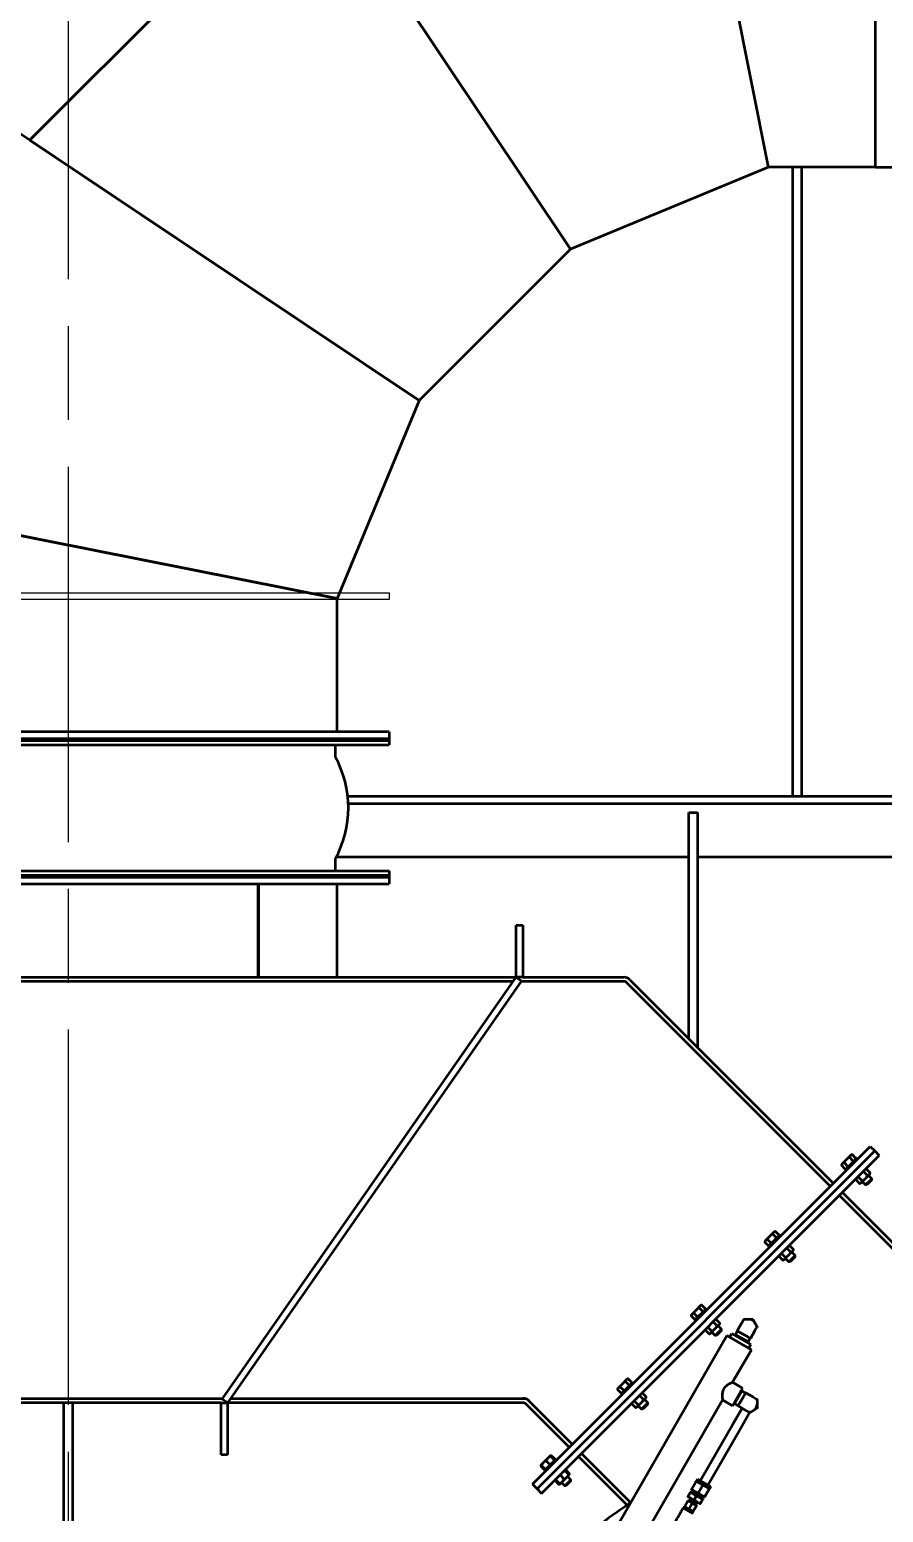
# Model space of a CAD drawing. Header units: inches. Extents: x 11 to 1621, y 11 to 1332.
# Drawn here: x 1245 to 1294.2, y 415.6 to 500.9 of the extents above; entities that cross this region are included whole.
import ezdxf

# ---------------------------------------------------------------- set-up
doc = ezdxf.new("R2010")
doc.units = ezdxf.units.IN
doc.header["$LTSCALE"] = 48
doc.header["$MEASUREMENT"] = 0
doc.linetypes.add('CHAIN', pattern=[0.7087, 0.4724, -0.0591, 0.1181, -0.0591])
for name, color, linetype, lineweight in [('Centerline (ANSI)', 7, 'Continuous', 25), ('Sketch Geometry (ANSI)', 7, 'Continuous', 25), ('Visible (ANSI)', 7, 'Continuous', 50)]:
    doc.layers.add(name, color=color, linetype=linetype, lineweight=lineweight)

msp = doc.modelspace()

# ---------------------------------------------------------------- linework, layer by layer
at = {"layer": 'Centerline (ANSI)', "linetype": 'CHAIN', "ltscale": 0.952448}
msp.add_line((1247.196963, 896.951101), (1247.196963, 271.446921), dxfattribs=at)
at = {"layer": 'Sketch Geometry (ANSI)'}
for p, q in [((1228.696979, 468.49673), (1265.696979, 468.49673)), ((1265.696979, 468.12173), (1228.696979, 468.12173)), ((1265.696979, 468.49673), (1265.696979, 468.12173)), ((1228.696979, 460.49673), (1265.696979, 460.49673)), ((1265.696979, 460.12173), (1228.696979, 460.12173)), ((1265.696979, 460.49673), (1265.696979, 460.12173))]:
    msp.add_line(p, q, dxfattribs=at)
at = {"layer": 'Visible (ANSI)'}
for p, q in [((1287.530696, 493.00523), (1281.364413, 524.00523)), ((1287.530696, 493.00523), (1281.364413, 524.00523)), ((1293.696979, 493.00523), (1293.696979, 524.00523)), ((1293.696979, 493.00523), (1293.696979, 519.455816)), ((1276.13689, 488.285761), (1258.576801, 514.566292)), ((1244.976507, 494.559209), (1261.143001, 510.725702)), ((1261.153836, 510.709486), (1244.992724, 494.548373)), ((1261.153836, 510.709486), (1276.13689, 488.285761)), ((1267.416448, 479.56532), (1241.135917, 497.125409)), ((1244.992724, 494.548373), (1267.416448, 479.56532)), ((1287.530696, 493.00523), (1276.13689, 488.285761)), ((1293.696979, 493.00523), (1287.530696, 493.00523)), ((1288.946979, 456.786935), (1288.946979, 493.00523)), ((1289.446979, 493.00523), (1289.446979, 456.786935)), ((1293.696979, 493.00523), (1347.196979, 493.00523)), ((1267.416448, 479.56532), (1276.13689, 488.285761)), ((1267.416448, 479.56532), (1262.696979, 468.171513)), ((1231.696979, 474.337797), (1262.696979, 468.171513)), ((1262.696979, 468.171513), (1231.696979, 474.337797)), ((1262.696979, 460.49673), (1262.696979, 468.171513)), ((1265.696979, 460.49673), (1228.696979, 460.49673)), ((1228.696979, 460.12173), (1265.696979, 460.12173)), ((1228.696979, 460.12173), (1265.696979, 460.12173)), ((1265.696979, 460.49673), (1265.696979, 460.12173)), ((1265.696979, 460.12173), (1265.696979, 459.99673)), ((1228.696979, 459.99673), (1265.696979, 459.99673)), ((1228.696979, 459.99673), (1265.696979, 459.99673)), ((1228.696979, 459.74673), (1265.696979, 459.74673)), ((1262.571979, 459.74673), (1262.571979, 459.12173)), ((1265.696979, 459.99673), (1265.696979, 459.74673)), ((1263.302822, 456.786935), (1311.571979, 456.786935)), ((1311.571979, 456.358132), (1263.334488, 456.358132)), ((1282.946979, 455.843826), (1283.446979, 455.843826)), ((1282.946979, 442.829888), (1282.946979, 455.843826)), ((1283.446979, 455.843826), (1283.446979, 442.329888)), ((1282.946979, 453.272298), (1262.635892, 453.272298)), ((1311.571979, 453.272298), (1283.446979, 453.272298)), ((1228.696979, 452.49673), (1265.696979, 452.49673)), ((1262.571979, 453.12173), (1262.571979, 452.49673)), ((1265.696979, 452.49673), (1265.696979, 452.24673)), ((1228.696979, 452.24673), (1265.696979, 452.24673)), ((1228.696979, 452.24673), (1265.696979, 452.24673)), ((1228.696979, 452.121735), (1265.696979, 452.121735)), ((1228.696979, 452.12173), (1265.696979, 452.12173)), ((1228.696979, 451.746735), (1265.696979, 451.746735)), ((1258.147566, 446.371735), (1258.147566, 451.746735)), ((1258.166695, 451.746735), (1258.166695, 446.371735)), ((1262.696979, 446.371735), (1262.696979, 451.746735)), ((1265.696979, 452.24673), (1265.696979, 452.12173)), ((1265.696979, 452.121735), (1265.696979, 451.746735)), ((1273.009479, 446.371735), (1273.009479, 449.371735)), ((1273.009479, 449.371735), (1273.384479, 449.371735)), ((1273.384479, 449.371735), (1273.384479, 446.371735)), ((1221.384479, 446.371735), (1273.009479, 446.371735)), ((1272.835172, 446.121735), (1221.558787, 446.121735)), ((1256.076868, 422.086211), (1273.009479, 446.371735)), ((1273.317091, 446.157259), (1256.384479, 421.871735)), ((1273.384479, 446.371735), (1273.009479, 446.371735)), ((1273.009479, 446.371735), (1273.317091, 446.157259)), ((1279.301579, 446.121735), (1273.292323, 446.121735)), ((1273.384479, 446.371735), (1279.198026, 446.371735)), ((1291.088822, 434.334492), (1279.301579, 446.121735)), ((1279.551579, 446.225288), (1291.265599, 434.511269)), ((1273.941482, 417.187152), (1293.386919, 436.632589)), ((1274.206647, 416.921987), (1293.652084, 436.367424)), ((1274.206647, 416.921987), (1293.652084, 436.367424)), ((1292.289486, 436.139031), (1292.354191, 436.156369)), ((1292.587894, 435.922665), (1292.354191, 436.156369)), ((1293.386919, 436.632589), (1293.652084, 436.367424)), ((1293.652084, 436.367424), (1293.917249, 436.102259)), ((1274.471813, 416.656822), (1293.917249, 436.102259)), ((1291.759156, 435.608701), (1291.741819, 435.543996)), ((1291.975522, 435.310293), (1291.741819, 435.543996)), ((1291.794682, 435.644226), (1291.759156, 435.608701)), ((1292.024321, 435.873866), (1291.794682, 435.644226)), ((1292.128615, 435.463386), (1291.894912, 435.697089)), ((1292.635264, 435.97003), (1291.928158, 435.262923)), ((1292.052069, 435.38684), (1291.975522, 435.310293)), ((1292.016543, 435.351314), (1292.016546, 435.351311)), ((1292.253961, 436.103506), (1292.024321, 435.873866)), ((1292.128615, 435.463386), (1292.052069, 435.38684)), ((1292.281708, 435.616479), (1292.128615, 435.463386)), ((1292.434801, 435.769572), (1292.201098, 436.003276)), ((1292.289486, 436.139031), (1292.253961, 436.103506)), ((1292.434801, 435.769572), (1292.281708, 435.616479)), ((1292.511348, 435.846119), (1292.434801, 435.769572)), ((1292.587894, 435.922665), (1292.511348, 435.846119)), ((1292.546873, 435.881644), (1292.546876, 435.881641)), ((1292.635264, 435.97003), (1292.679812, 435.925482)), ((1293.162775, 435.347785), (1293.397893, 435.112667)), ((1291.928158, 435.262923), (1291.972705, 435.218375)), ((1292.550403, 434.735412), (1292.78552, 434.500295)), ((1292.703496, 434.888506), (1292.938613, 434.653388)), ((1292.850225, 434.517632), (1292.78552, 434.500295)), ((1292.850225, 434.517632), (1292.88575, 434.553158)), ((1292.88575, 434.553158), (1293.11539, 434.782798)), ((1292.938613, 434.606021), (1293.133229, 434.411405)), ((1293.009682, 435.194692), (1293.244799, 434.959574)), ((1293.11539, 434.782798), (1293.34503, 435.012437)), ((1293.133229, 434.411405), (1293.486783, 434.764958)), ((1293.485781, 434.699226), (1293.198962, 434.412407)), ((1293.292167, 434.959574), (1293.486783, 434.764958)), ((1293.34503, 435.012437), (1293.380555, 435.047963)), ((1293.380555, 435.047963), (1293.397893, 435.112667)), ((1293.485781, 434.699226), (1293.486783, 434.764958)), ((1313.972213, 411.451101), (1291.619152, 433.804162)), ((1314.325766, 411.451101), (1291.795929, 433.980938)), ((1293.198962, 434.412407), (1293.133229, 434.411405)), ((1287.339739, 431.189284), (1287.322401, 431.124579)), ((1287.556105, 430.890876), (1287.322401, 431.124579)), ((1287.375264, 431.224809), (1287.339739, 431.189284)), ((1287.604904, 431.454449), (1287.375264, 431.224809)), ((1287.709198, 431.043969), (1287.475494, 431.277672)), ((1288.215847, 431.550612), (1287.50874, 430.843506)), ((1287.834544, 431.684088), (1287.604904, 431.454449)), ((1287.709198, 431.043969), (1287.632651, 430.967422)), ((1287.862291, 431.197062), (1287.709198, 431.043969)), ((1288.015384, 431.350155), (1287.781681, 431.583858)), ((1287.870069, 431.719614), (1287.834544, 431.684088)), ((1288.015384, 431.350155), (1287.862291, 431.197062)), ((1287.870069, 431.719614), (1287.934774, 431.736951)), ((1288.168477, 431.503248), (1287.934774, 431.736951)), ((1288.091931, 431.426701), (1288.015384, 431.350155)), ((1288.168477, 431.503248), (1288.091931, 431.426701)), ((1288.127456, 431.462227), (1288.127459, 431.462224)), ((1288.215847, 431.550612), (1288.260395, 431.506065)), ((1287.50874, 430.843506), (1287.553288, 430.798958)), ((1287.632651, 430.967422), (1287.556105, 430.890876)), ((1287.597126, 430.931897), (1287.597129, 430.931894)), ((1288.130985, 430.315995), (1288.366103, 430.080878)), ((1288.284078, 430.469088), (1288.519196, 430.233971)), ((1288.466333, 430.13374), (1288.695973, 430.36338)), ((1288.519196, 430.186603), (1288.713812, 429.991987)), ((1288.590265, 430.775274), (1288.825382, 430.540157)), ((1288.695973, 430.36338), (1288.925612, 430.59302)), ((1288.713812, 429.991987), (1289.067365, 430.345541)), ((1288.743358, 430.928367), (1288.978475, 430.69325)), ((1289.066363, 430.279808), (1288.779544, 429.992989)), ((1288.872749, 430.540157), (1289.067365, 430.345541)), ((1288.925612, 430.59302), (1288.961138, 430.628545)), ((1288.961138, 430.628545), (1288.978475, 430.69325)), ((1289.066363, 430.279808), (1289.067365, 430.345541)), ((1288.430807, 430.098215), (1288.366103, 430.080878)), ((1288.430807, 430.098215), (1288.466333, 430.13374)), ((1288.779544, 429.992989), (1288.713812, 429.991987)), ((1283.097098, 426.946643), (1283.079761, 426.881938)), ((1283.313464, 426.648235), (1283.079761, 426.881938)), ((1283.132624, 426.982168), (1283.097098, 426.946643)), ((1283.362263, 427.211808), (1283.132624, 426.982168)), ((1283.466557, 426.801328), (1283.232854, 427.035031)), ((1283.973206, 427.307972), (1283.2661, 426.600865)), ((1283.591903, 427.441448), (1283.362263, 427.211808)), ((1283.466557, 426.801328), (1283.390011, 426.724781)), ((1283.61965, 426.954421), (1283.466557, 426.801328)), ((1283.772743, 427.107514), (1283.53904, 427.341218)), ((1283.627428, 427.476973), (1283.591903, 427.441448)), ((1283.772743, 427.107514), (1283.61965, 426.954421)), ((1283.627428, 427.476973), (1283.692133, 427.494311)), ((1283.925836, 427.260607), (1283.692133, 427.494311)), ((1283.84929, 427.184061), (1283.772743, 427.107514)), ((1283.925836, 427.260607), (1283.84929, 427.184061)), ((1283.884815, 427.219586), (1283.884818, 427.219583)), ((1283.973206, 427.307972), (1284.017754, 427.263424)), ((1283.2661, 426.600865), (1283.310647, 426.556317)), ((1283.390011, 426.724781), (1283.313464, 426.648235)), ((1283.354485, 426.689256), (1283.354488, 426.689253)), ((1283.888345, 426.073354), (1284.123462, 425.838237)), ((1284.041438, 426.226447), (1284.276555, 425.99133)), ((1284.223692, 425.8911), (1284.453332, 426.120739)), ((1284.276555, 425.943963), (1284.471171, 425.749347)), ((1284.347624, 426.532634), (1284.582741, 426.297516)), ((1284.453332, 426.120739), (1284.682972, 426.350379)), ((1284.471171, 425.749347), (1284.824725, 426.1029)), ((1284.500717, 426.685727), (1284.735834, 426.450609)), ((1284.823723, 426.037168), (1284.536904, 425.750349)), ((1284.630109, 426.297516), (1284.824725, 426.1029)), ((1284.682972, 426.350379), (1284.718497, 426.385905)), ((1284.718497, 426.385905), (1284.735834, 426.450609)), ((1284.823723, 426.037168), (1284.824725, 426.1029)), ((1285.632885, 425.793176), (1285.756785, 426.007777)), ((1286.000879, 426.465561), (1285.741629, 426.016527)), ((1285.779518, 425.994652), (1285.741629, 426.016527)), ((1285.779518, 425.994652), (1285.931073, 425.907152)), ((1286.000879, 426.465561), (1286.101916, 426.640561)), ((1286.177693, 426.684311), (1286.379766, 426.684311)), ((1286.758652, 426.028061), (1286.499402, 425.579027)), ((1286.758652, 426.465561), (1286.859688, 426.290561)), ((1286.758652, 426.028061), (1286.859688, 426.203061)), ((1276.428474, 410.635668), (1285.147084, 425.736744)), ((1284.188167, 425.855574), (1284.123462, 425.838237)), ((1284.188167, 425.855574), (1284.223692, 425.8911)), ((1284.536904, 425.750349), (1284.471171, 425.749347)), ((1286.554375, 424.924244), (1285.147084, 425.736744)), ((1285.303834, 425.646244), (1285.428834, 425.86275)), ((1286.522625, 425.23125), (1285.428834, 425.86275)), ((1285.613125, 425.75635), (1285.632885, 425.793176)), ((1286.360346, 425.373176), (1285.632885, 425.793176)), ((1286.309959, 425.688402), (1285.931073, 425.907152)), ((1286.309959, 425.688402), (1286.461513, 425.600902)), ((1286.338334, 425.33765), (1286.360346, 425.373176)), ((1286.360346, 425.373176), (1286.484246, 425.587777)), ((1286.397625, 425.014744), (1286.522625, 425.23125)), ((1286.499402, 425.579027), (1286.461513, 425.600902)), ((1285.473625, 423.05233), (1286.554375, 424.924244)), ((1278.854458, 422.704002), (1278.83712, 422.639298)), ((1279.070823, 422.405594), (1278.83712, 422.639298)), ((1278.889983, 422.739528), (1278.854458, 422.704002)), ((1279.119623, 422.969167), (1278.889983, 422.739528)), ((1279.223916, 422.558687), (1278.990213, 422.792391)), ((1279.730566, 423.065331), (1279.023459, 422.358224)), ((1279.349262, 423.198807), (1279.119623, 422.969167)), ((1279.223916, 422.558687), (1279.14737, 422.482141)), ((1279.377009, 422.71178), (1279.223916, 422.558687)), ((1279.530103, 422.864874), (1279.296399, 423.098577)), ((1279.384788, 423.234332), (1279.349262, 423.198807)), ((1279.530103, 422.864874), (1279.377009, 422.71178)), ((1279.384788, 423.234332), (1279.449492, 423.25167)), ((1279.683196, 423.017967), (1279.449492, 423.25167)), ((1279.606649, 422.94142), (1279.530103, 422.864874)), ((1279.683196, 423.017967), (1279.606649, 422.94142)), ((1279.642175, 422.976946), (1279.642177, 422.976943)), ((1279.730566, 423.065331), (1279.775113, 423.020783)), ((1285.456351, 421.70322), (1286.044851, 422.722532)), ((1285.473625, 423.05233), (1286.044851, 422.722532)), ((1285.576777, 421.82826), (1285.996777, 422.555721)), ((1285.959951, 422.575481), (1285.996777, 422.555721)), ((1285.996777, 422.555721), (1286.211378, 422.431821)), ((1238.292323, 422.121735), (1256.101636, 422.121735)), ((1256.009479, 421.871735), (1238.384479, 421.871735)), ((1246.946979, 415.045288), (1246.946979, 421.871735)), ((1247.446979, 421.871735), (1247.446979, 415.045288)), ((1256.009479, 421.871735), (1256.384479, 421.871735)), ((1256.009479, 418.871735), (1256.009479, 421.871735)), ((1256.384479, 421.871735), (1256.076868, 422.086211)), ((1273.395987, 421.871735), (1256.384479, 421.871735)), ((1256.384479, 421.871735), (1256.384479, 418.871735)), ((1256.558787, 422.121735), (1273.603094, 422.121735)), ((1276.062803, 419.308473), (1273.572764, 421.798512)), ((1273.603094, 422.121735), (1276.239579, 419.485249)), ((1277.835765, 409.823168), (1284.885125, 422.033018)), ((1279.023459, 422.358224), (1279.068007, 422.313677)), ((1279.14737, 422.482141), (1279.070823, 422.405594)), ((1279.111844, 422.446615), (1279.111847, 422.446613)), ((1279.645704, 421.830714), (1279.880821, 421.595596)), ((1279.798797, 421.983807), (1280.033914, 421.748689)), ((1279.945526, 421.612934), (1279.981052, 421.648459)), ((1279.981052, 421.648459), (1280.210691, 421.878099)), ((1280.033914, 421.701322), (1280.228531, 421.506706)), ((1280.104983, 422.289993), (1280.340101, 422.054875)), ((1280.210691, 421.878099), (1280.440331, 422.107738)), ((1280.228531, 421.506706), (1280.582084, 421.860259)), ((1280.258076, 422.443086), (1280.493194, 422.207969)), ((1280.581082, 421.794527), (1280.294263, 421.507708)), ((1280.387468, 422.054875), (1280.582084, 421.860259)), ((1280.440331, 422.107738), (1280.475856, 422.143264)), ((1280.475856, 422.143264), (1280.493194, 422.207969)), ((1280.581082, 421.794527), (1280.582084, 421.860259)), ((1284.885125, 422.033018), (1285.456351, 421.70322)), ((1285.541251, 421.850272), (1285.576777, 421.82826)), ((1285.576777, 421.82826), (1285.791378, 421.70436)), ((1285.782628, 421.689204), (1285.804503, 421.727093)), ((1286.231662, 421.429954), (1285.782628, 421.689204)), ((1285.892003, 421.878647), (1285.804503, 421.727093)), ((1285.892003, 421.878647), (1286.110753, 422.257533)), ((1286.198253, 422.409088), (1286.110753, 422.257533)), ((1286.198253, 422.409088), (1286.220128, 422.446976)), ((1286.669162, 422.187726), (1286.220128, 422.446976)), ((1286.669162, 422.187726), (1286.844162, 422.08669)), ((1286.887912, 422.010913), (1286.887912, 421.80884)), ((1279.945526, 421.612934), (1279.880821, 421.595596)), ((1280.294263, 421.507708), (1280.228531, 421.506706)), ((1286.015156, 421.554954), (1285.483906, 420.634802)), ((1285.916919, 420.384802), (1286.448169, 421.304954)), ((1286.231662, 421.429954), (1286.406662, 421.328918)), ((1286.669162, 421.429954), (1286.494162, 421.328918)), ((1283.608906, 417.387207), (1285.483906, 420.634802)), ((1284.041919, 417.137207), (1285.916919, 420.384802)), ((1256.384479, 418.871735), (1256.009479, 418.871735)), ((1274.43504, 418.284585), (1274.417703, 418.21988)), ((1274.567623, 418.417167), (1274.43504, 418.284585)), ((1274.692427, 418.027198), (1274.458724, 418.260901)), ((1274.832788, 418.682332), (1274.567623, 418.417167)), ((1275.311148, 418.645914), (1274.604042, 417.938807)), ((1274.957592, 418.292363), (1274.723889, 418.526066)), ((1274.957592, 418.292363), (1274.82501, 418.159781)), ((1274.96537, 418.814915), (1274.832788, 418.682332)), ((1275.090175, 418.424946), (1274.957592, 418.292363)), ((1274.96537, 418.814915), (1275.030075, 418.832253)), ((1275.222757, 418.557528), (1274.989054, 418.791231)), ((1275.263778, 418.598549), (1275.030075, 418.832253)), ((1275.222757, 418.557528), (1275.090175, 418.424946)), ((1275.263778, 418.598549), (1275.222757, 418.557528)), ((1275.222757, 418.557528), (1275.22276, 418.557525)), ((1275.311148, 418.645914), (1275.355696, 418.601366)), ((1276.593133, 418.778143), (1279.391748, 415.979528)), ((1276.76991, 418.954919), (1279.598505, 416.126324)), ((1274.651406, 417.986177), (1274.417703, 418.21988)), ((1274.604042, 417.938807), (1274.648589, 417.894259)), ((1274.692427, 418.027198), (1274.651406, 417.986177)), ((1274.82501, 418.159781), (1274.692427, 418.027198)), ((1274.692427, 418.027198), (1274.69243, 418.027195)), ((1275.226286, 417.411296), (1275.461404, 417.176179)), ((1275.267308, 417.452317), (1275.502425, 417.2172)), ((1275.532473, 417.717482), (1275.76759, 417.482365)), ((1275.658691, 417.326099), (1275.923856, 417.591264)), ((1275.797638, 417.982648), (1276.032755, 417.74753)), ((1275.809113, 417.087289), (1276.162667, 417.440842)), ((1275.838659, 418.023669), (1276.073776, 417.788551)), ((1275.923856, 417.591264), (1276.056439, 417.723846)), ((1275.96805, 417.635458), (1276.162667, 417.440842)), ((1276.056439, 417.723846), (1276.073776, 417.788551)), ((1276.161664, 417.37511), (1276.162667, 417.440842)), ((1283.446526, 417.480957), (1283.377526, 417.361445)), ((1283.446526, 417.480957), (1284.204298, 417.043457)), ((1273.941482, 417.187152), (1274.206647, 416.921987)), ((1274.206647, 416.921987), (1274.471813, 416.656822)), ((1275.526109, 417.193516), (1275.461404, 417.176179)), ((1275.526109, 417.193516), (1275.658691, 417.326099)), ((1275.614497, 417.281905), (1275.809113, 417.087289)), ((1275.874846, 417.088291), (1275.809113, 417.087289)), ((1276.161664, 417.37511), (1275.874846, 417.088291)), ((1283.028936, 416.69517), (1282.913242, 416.494782)), ((1283.219501, 416.618988), (1283.043589, 416.72055)), ((1283.101526, 416.883399), (1283.290969, 416.774024)), ((1283.155653, 416.852149), (1283.117428, 416.785942)), ((1283.117428, 416.785942), (1283.766947, 416.410942)), ((1283.139224, 416.704595), (1283.117428, 416.785942)), ((1283.121064, 416.91724), (1283.357988, 417.327605)), ((1283.139224, 416.704595), (1283.122224, 416.67515)), ((1283.139224, 416.704595), (1283.6856, 416.389145)), ((1283.571324, 416.415863), (1283.219501, 416.618988)), ((1283.290969, 416.774024), (1283.669855, 416.555274)), ((1283.566969, 417.25207), (1283.377526, 417.361445)), ((1283.49995, 416.69849), (1283.736874, 417.108855)), ((1283.945855, 417.03332), (1283.566969, 417.25207)), ((1283.669855, 416.555274), (1283.859298, 416.445899)), ((1283.878836, 416.47974), (1284.11576, 416.890105)), ((1284.135298, 416.923945), (1283.945855, 417.03332)), ((1284.204298, 417.043457), (1284.135298, 416.923945)), ((1282.625646, 415.81415), (1282.627614, 415.81756)), ((1283.17321, 415.50256), (1282.627614, 415.81756)), ((1282.656626, 415.80081), (1282.706626, 415.887412)), ((1283.194198, 415.605912), (1282.706626, 415.887412)), ((1282.894282, 416.211943), (1282.719403, 415.909042)), ((1282.898589, 416.469403), (1283.074501, 416.36784)), ((1283.028627, 416.163385), (1282.906843, 416.233698)), ((1282.960969, 416.202448), (1283.019719, 416.304206)), ((1283.137852, 416.071318), (1282.962972, 415.768417)), ((1283.077775, 416.319762), (1283.019719, 416.304206)), ((1283.398605, 416.085456), (1283.019719, 416.304206)), ((1283.272197, 416.02276), (1283.028627, 416.163385)), ((1283.074501, 416.36784), (1283.426324, 416.164715)), ((1283.077775, 416.319762), (1283.097775, 416.354403)), ((1283.383049, 416.143512), (1283.077775, 416.319762)), ((1283.381422, 415.930693), (1283.206542, 415.627792)), ((1283.380759, 416.492045), (1283.265065, 416.291657)), ((1283.393982, 415.952448), (1283.272197, 416.02276)), ((1283.339855, 415.983698), (1283.398605, 416.085456)), ((1283.383049, 416.143512), (1283.403049, 416.178153)), ((1283.383049, 416.143512), (1283.398605, 416.085456)), ((1283.426324, 416.164715), (1283.602235, 416.063153)), ((1283.747235, 416.3143), (1283.571324, 416.415863)), ((1283.732582, 416.28892), (1283.616888, 416.088532)), ((1283.6856, 416.389145), (1283.6686, 416.3597)), ((1283.6856, 416.389145), (1283.766947, 416.410942)), ((1283.805172, 416.477149), (1283.766947, 416.410942)), ((1283.144198, 415.51931), (1283.194198, 415.605912))]:
    msp.add_line(p, q, dxfattribs=at)
for centre, radius, start, end in [((1262.696979, 459.12173), 0.125, 180, 208.68540201), ((1257.214051, 456.12173), 6.125, 331.31459799, 28.68540201), ((1262.696979, 453.12173), 0.125, 151.31459799, 180), ((1279.198026, 445.871735), 0.5, 45, 90), ((1286.177693, 426.596811), 0.0875, 90, 150), ((1286.379766, 426.246811), 0.4375, 30, 90), ((1286.783911, 426.246811), 0.0875, 330, 30), ((1273.395987, 421.621735), 0.5, 45, 90), ((1273.395987, 421.621735), 0.25, 45, 90), ((1286.450412, 421.80884), 0.4375, 300, 0), ((1286.800412, 422.010913), 0.0875, 0, 60), ((1286.450412, 421.404695), 0.0875, 240, 300)]:
    msp.add_arc(centre, radius, start, end, dxfattribs=at)
for points, weights in [([(1292.354191, 436.156369), (1292.289486, 436.139031), (1292.253961, 436.103506)], [1, 1.0379548493, 1]), ([(1291.794682, 435.644226), (1291.759156, 435.608701), (1291.741819, 435.543996)], [1, 1.0379548493, 1]), ([(1291.894912, 435.697089), (1291.830207, 435.679752), (1291.794682, 435.644226)], [1, 1.0379548493, 1]), ([(1292.024321, 435.873866), (1291.953271, 435.802815), (1291.894912, 435.697089)], [1, 1.0379548493, 1]), ([(1292.201098, 436.003276), (1292.095372, 435.944917), (1292.024321, 435.873866)], [1, 1.0379548493, 1]), ([(1292.253961, 436.103506), (1292.218436, 436.06798), (1292.201098, 436.003276)], [1, 1.0379548493, 1]), ([(1292.78552, 434.500295), (1292.850225, 434.517632), (1292.88575, 434.553158)], [1, 1.0379548493, 1]), ([(1292.88575, 434.553158), (1292.921276, 434.588683), (1292.938613, 434.653388)], [1, 1.0379548493, 1]), ([(1292.938613, 434.653388), (1293.044339, 434.711747), (1293.11539, 434.782798)], [1, 1.0379548493, 1]), ([(1293.11539, 434.782798), (1293.186441, 434.853848), (1293.244799, 434.959574)], [1, 1.0379548493, 1]), ([(1293.244799, 434.959574), (1293.309504, 434.976912), (1293.34503, 435.012437)], [1, 1.0379548493, 1]), ([(1293.34503, 435.012437), (1293.380555, 435.047963), (1293.397893, 435.112667)], [1, 1.0379548493, 1]), ([(1287.375264, 431.224809), (1287.339739, 431.189284), (1287.322401, 431.124579)], [1, 1.0379548493, 1]), ([(1287.475494, 431.277672), (1287.41079, 431.260334), (1287.375264, 431.224809)], [1, 1.0379548493, 1]), ([(1287.604904, 431.454449), (1287.533853, 431.383398), (1287.475494, 431.277672)], [1, 1.0379548493, 1]), ([(1287.781681, 431.583858), (1287.675955, 431.525499), (1287.604904, 431.454449)], [1, 1.0379548493, 1]), ([(1287.834544, 431.684088), (1287.799018, 431.648563), (1287.781681, 431.583858)], [1, 1.0379548493, 1]), ([(1287.934774, 431.736951), (1287.870069, 431.719614), (1287.834544, 431.684088)], [1, 1.0379548493, 1]), ([(1288.466333, 430.13374), (1288.501858, 430.169266), (1288.519196, 430.233971)], [1, 1.0379548493, 1]), ([(1288.519196, 430.233971), (1288.624922, 430.292329), (1288.695973, 430.36338)], [1, 1.0379548493, 1]), ([(1288.695973, 430.36338), (1288.767023, 430.434431), (1288.825382, 430.540157)], [1, 1.0379548493, 1]), ([(1288.825382, 430.540157), (1288.890087, 430.557494), (1288.925612, 430.59302)], [1, 1.0379548493, 1]), ([(1288.925612, 430.59302), (1288.961138, 430.628545), (1288.978475, 430.69325)], [1, 1.0379548493, 1]), ([(1288.366103, 430.080878), (1288.430807, 430.098215), (1288.466333, 430.13374)], [1, 1.0379548493, 1]), ([(1283.132624, 426.982168), (1283.097098, 426.946643), (1283.079761, 426.881938)], [1, 1.0379548493, 1]), ([(1283.232854, 427.035031), (1283.168149, 427.017694), (1283.132624, 426.982168)], [1, 1.0379548493, 1]), ([(1283.362263, 427.211808), (1283.291213, 427.140757), (1283.232854, 427.035031)], [1, 1.0379548493, 1]), ([(1283.53904, 427.341218), (1283.433314, 427.282859), (1283.362263, 427.211808)], [1, 1.0379548493, 1]), ([(1283.591903, 427.441448), (1283.556378, 427.405922), (1283.53904, 427.341218)], [1, 1.0379548493, 1]), ([(1283.692133, 427.494311), (1283.627428, 427.476973), (1283.591903, 427.441448)], [1, 1.0379548493, 1]), ([(1284.223692, 425.8911), (1284.259218, 425.926625), (1284.276555, 425.99133)], [1, 1.0379548493, 1]), ([(1284.276555, 425.99133), (1284.382281, 426.049689), (1284.453332, 426.120739)], [1, 1.0379548493, 1]), ([(1284.453332, 426.120739), (1284.524383, 426.19179), (1284.582741, 426.297516)], [1, 1.0379548493, 1]), ([(1284.582741, 426.297516), (1284.647446, 426.314854), (1284.682972, 426.350379)], [1, 1.0379548493, 1]), ([(1284.682972, 426.350379), (1284.718497, 426.385905), (1284.735834, 426.450609)], [1, 1.0379548493, 1]), ([(1286.101916, 426.640561), (1286.114248, 426.66192), (1286.127175, 426.684311)], [1.01146016557, 1.00703346309, 1]), ([(1286.127175, 426.684311), (1286.153029, 426.684311), (1286.177693, 426.684311)], [1, 1.00703346309, 1.01146016557]), ([(1286.379766, 426.684311), (1286.496993, 426.684311), (1286.632356, 426.684311)], [1, 1.0379548493, 1]), ([(1286.632356, 426.684311), (1286.700038, 426.567083), (1286.758652, 426.465561)], [1, 1.0379548493, 1]), ([(1286.859688, 426.290561), (1286.87202, 426.269202), (1286.884947, 426.246811)], [1.01146016557, 1.00703346309, 1]), ([(1286.884947, 426.246811), (1286.87202, 426.22442), (1286.859688, 426.203061)], [1, 1.00703346309, 1.01146016557]), ([(1284.123462, 425.838237), (1284.188167, 425.855574), (1284.223692, 425.8911)], [1, 1.0379548493, 1]), ([(1278.889983, 422.739528), (1278.854458, 422.704002), (1278.83712, 422.639298)], [1, 1.0379548493, 1]), ([(1278.990213, 422.792391), (1278.925508, 422.775053), (1278.889983, 422.739528)], [1, 1.0379548493, 1]), ([(1279.119623, 422.969167), (1279.048572, 422.898117), (1278.990213, 422.792391)], [1, 1.0379548493, 1]), ([(1279.296399, 423.098577), (1279.190673, 423.040218), (1279.119623, 422.969167)], [1, 1.0379548493, 1]), ([(1279.349262, 423.198807), (1279.313737, 423.163282), (1279.296399, 423.098577)], [1, 1.0379548493, 1]), ([(1279.449492, 423.25167), (1279.384788, 423.234332), (1279.349262, 423.198807)], [1, 1.0379548493, 1]), ([(1279.880821, 421.595596), (1279.945526, 421.612934), (1279.981052, 421.648459)], [1, 1.0379548493, 1]), ([(1279.981052, 421.648459), (1280.016577, 421.683984), (1280.033914, 421.748689)], [1, 1.0379548493, 1]), ([(1280.033914, 421.748689), (1280.13964, 421.807048), (1280.210691, 421.878099)], [1, 1.0379548493, 1]), ([(1280.210691, 421.878099), (1280.281742, 421.94915), (1280.340101, 422.054875)], [1, 1.0379548493, 1]), ([(1280.340101, 422.054875), (1280.404805, 422.072213), (1280.440331, 422.107738)], [1, 1.0379548493, 1]), ([(1280.440331, 422.107738), (1280.475856, 422.143264), (1280.493194, 422.207969)], [1, 1.0379548493, 1]), ([(1286.844162, 422.08669), (1286.865522, 422.074358), (1286.887912, 422.061431)], [1.01146016557, 1.00703346309, 1]), ([(1286.887912, 422.061431), (1286.887912, 422.035577), (1286.887912, 422.010913)], [1, 1.00703346309, 1.01146016557]), ([(1286.887912, 421.80884), (1286.887912, 421.691613), (1286.887912, 421.55625)], [1, 1.0379548493, 1]), ([(1286.450412, 421.303659), (1286.428022, 421.316586), (1286.406662, 421.328918)], [1, 1.00703346309, 1.01146016557]), ([(1286.494162, 421.328918), (1286.472803, 421.316586), (1286.450412, 421.303659)], [1.01146016557, 1.00703346309, 1]), ([(1286.887912, 421.55625), (1286.770684, 421.488568), (1286.669162, 421.429954)], [1, 1.0379548493, 1]), ([(1274.440441, 418.279184), (1274.426844, 418.253997), (1274.417703, 418.21988)], [1.01895290532, 1.01965956375, 1]), ([(1274.458724, 418.260901), (1274.43504, 418.284585), (1274.43504, 418.284585)], [1, 1.0379548493, 1]), ([(1274.567623, 418.417167), (1274.506091, 418.355636), (1274.458724, 418.260901)], [1, 1.0379548493, 1]), ([(1274.723889, 418.526066), (1274.629154, 418.478699), (1274.567623, 418.417167)], [1, 1.0379548493, 1]), ([(1274.832788, 418.682332), (1274.771256, 418.620801), (1274.723889, 418.526066)], [1, 1.0379548493, 1]), ([(1274.989054, 418.791231), (1274.89432, 418.743864), (1274.832788, 418.682332)], [1, 1.0379548493, 1]), ([(1274.96537, 418.814915), (1274.96537, 418.814915), (1274.989054, 418.791231)], [1, 1.0379548493, 1]), ([(1275.030075, 418.832253), (1274.995958, 418.823111), (1274.970771, 418.809514)], [1, 1.01965956375, 1.01895290532]), ([(1275.658691, 417.326099), (1275.720223, 417.387631), (1275.76759, 417.482365)], [1, 1.0379548493, 1]), ([(1275.76759, 417.482365), (1275.862325, 417.529732), (1275.923856, 417.591264)], [1, 1.0379548493, 1]), ([(1275.923856, 417.591264), (1275.985388, 417.652796), (1276.032755, 417.74753)], [1, 1.0379548493, 1]), ([(1276.032755, 417.74753), (1276.056439, 417.723846), (1276.056439, 417.723846)], [1, 1.0379548493, 1]), ([(1276.051038, 417.729247), (1276.064635, 417.754435), (1276.073776, 417.788551)], [1.01895290532, 1.01965956375, 1]), ([(1275.461404, 417.176179), (1275.495521, 417.18532), (1275.520708, 417.198917)], [1, 1.01965956375, 1.01895290532]), ([(1275.502425, 417.2172), (1275.59716, 417.264567), (1275.658691, 417.326099)], [1, 1.0379548493, 1]), ([(1275.526109, 417.193516), (1275.526109, 417.193516), (1275.502425, 417.2172)], [1, 1.0379548493, 1]), ([(1283.028936, 416.69517), (1283.043589, 416.72055), (1283.043589, 416.72055)], [1, 1.0379548493, 1]), ([(1283.219501, 416.618988), (1283.13786, 416.666123), (1283.028936, 416.69517)], [1, 1.0379548493, 1]), ([(1283.101526, 416.883399), (1283.101526, 416.883399), (1283.121064, 416.91724)], [1, 1.0379548493, 1]), ([(1283.121064, 416.91724), (1283.203048, 416.824785), (1283.290969, 416.774024)], [1, 1.0379548493, 1]), ([(1283.380759, 416.492045), (1283.301142, 416.571852), (1283.219501, 416.618988)], [1, 1.0379548493, 1]), ([(1283.290969, 416.774024), (1283.37889, 416.723263), (1283.49995, 416.69849)], [1, 1.0379548493, 1]), ([(1283.357988, 417.327605), (1283.377526, 417.361445), (1283.377526, 417.361445)], [1, 1.0379548493, 1]), ([(1283.566969, 417.25207), (1283.479048, 417.302832), (1283.357988, 417.327605)], [1, 1.0379548493, 1]), ([(1283.49995, 416.69849), (1283.581934, 416.606035), (1283.669855, 416.555274)], [1, 1.0379548493, 1]), ([(1283.736874, 417.108855), (1283.65489, 417.201309), (1283.566969, 417.25207)], [1, 1.0379548493, 1]), ([(1283.669855, 416.555274), (1283.757776, 416.504513), (1283.878836, 416.47974)], [1, 1.0379548493, 1]), ([(1283.945855, 417.03332), (1283.857934, 417.084082), (1283.736874, 417.108855)], [1, 1.0379548493, 1]), ([(1284.11576, 416.890105), (1284.033776, 416.982559), (1283.945855, 417.03332)], [1, 1.0379548493, 1]), ([(1284.135298, 416.923945), (1284.135298, 416.923945), (1284.11576, 416.890105)], [1, 1.0379548493, 1]), ([(1282.706843, 415.887287), (1282.706843, 415.887287), (1282.719403, 415.909042)], [1, 1.0379548493, 1]), ([(1282.719403, 415.909042), (1282.772107, 415.849607), (1282.828627, 415.816975)], [1, 1.0379548493, 1]), ([(1282.828627, 415.816975), (1282.885148, 415.784343), (1282.962972, 415.768417)], [1, 1.0379548493, 1]), ([(1282.894282, 416.211943), (1282.906843, 416.233698), (1282.906843, 416.233698)], [1, 1.0379548493, 1]), ([(1283.028627, 416.163385), (1282.972107, 416.196017), (1282.894282, 416.211943)], [1, 1.0379548493, 1]), ([(1282.898589, 416.469403), (1282.898589, 416.469403), (1282.913242, 416.494782)], [1, 1.0379548493, 1]), ([(1282.913242, 416.494782), (1282.99286, 416.414976), (1283.074501, 416.36784)], [1, 1.0379548493, 1]), ([(1282.962972, 415.768417), (1283.015676, 415.708982), (1283.072197, 415.67635)], [1, 1.0379548493, 1]), ([(1283.137852, 416.071318), (1283.085148, 416.130753), (1283.028627, 416.163385)], [1, 1.0379548493, 1]), ([(1283.072197, 415.67635), (1283.128718, 415.643718), (1283.206542, 415.627792)], [1, 1.0379548493, 1]), ([(1283.074501, 416.36784), (1283.156142, 416.320705), (1283.265065, 416.291657)], [1, 1.0379548493, 1]), ([(1283.272197, 416.02276), (1283.215676, 416.055392), (1283.137852, 416.071318)], [1, 1.0379548493, 1]), ([(1283.265065, 416.291657), (1283.344683, 416.211851), (1283.426324, 416.164715)], [1, 1.0379548493, 1]), ([(1283.381422, 415.930693), (1283.328718, 415.990128), (1283.272197, 416.02276)], [1, 1.0379548493, 1]), ([(1283.571324, 416.415863), (1283.489683, 416.462998), (1283.380759, 416.492045)], [1, 1.0379548493, 1]), ([(1283.393982, 415.952448), (1283.393982, 415.952448), (1283.381422, 415.930693)], [1, 1.0379548493, 1]), ([(1283.426324, 416.164715), (1283.507964, 416.11758), (1283.616888, 416.088532)], [1, 1.0379548493, 1]), ([(1283.732582, 416.28892), (1283.652964, 416.368727), (1283.571324, 416.415863)], [1, 1.0379548493, 1]), ([(1283.616888, 416.088532), (1283.602235, 416.063153), (1283.602235, 416.063153)], [1, 1.0379548493, 1]), ([(1283.747235, 416.3143), (1283.747235, 416.3143), (1283.732582, 416.28892)], [1, 1.0379548493, 1]), ([(1283.878836, 416.47974), (1283.859298, 416.445899), (1283.859298, 416.445899)], [1, 1.0379548493, 1]), ([(1283.206542, 415.627792), (1283.193982, 415.606037), (1283.193982, 415.606037)], [1, 1.0379548493, 1])]:
    msp.add_rational_spline(points, weights, degree=2, dxfattribs=at)
for points, knots in [([(1284.960877, 422.668824), (1284.941264, 422.634854), (1284.92517, 422.598483), (1284.900279, 422.523705), (1284.89142, 422.485318), (1284.872985, 422.372059), (1284.871177, 422.299126), (1284.872841, 422.181138), (1284.876646, 422.127029), (1284.881328, 422.071382), (1284.882724, 422.056938), (1284.884623, 422.037752), (1284.885125, 422.033018), (1284.885125, 422.033018)], [0, 0, 0, 0, 0.298896272, 0.298896272, 0.597792544, 0.597792544, 1.195585088, 1.195585088, 1.783074842, 1.783074842, 2.076819718, 2.076819718, 2.370564595, 2.370564595, 2.370564595, 2.370564595]), ([(1285.473625, 423.05233), (1285.473625, 423.05233), (1285.469275, 423.050398), (1285.451709, 423.04245), (1285.438502, 423.036436), (1285.38797, 423.012668), (1285.339207, 422.988908), (1285.236195, 422.931355), (1285.173937, 422.893323), (1285.085069, 422.820729), (1285.056254, 422.793863), (1285.003941, 422.734917), (1284.98049, 422.702794), (1284.960877, 422.668824)], [7.111693784, 7.111693784, 7.111693784, 7.111693784, 7.405438661, 7.405438661, 7.699183537, 7.699183537, 8.286673291, 8.286673291, 8.884465835, 8.884465835, 9.183362107, 9.183362107, 9.482258379, 9.482258379, 9.482258379, 9.482258379]), ([(1279.598201, 416.125796), (1279.304752, 415.914948), (1279.000245, 415.710656), (1278.401449, 415.293374), (1278.107411, 415.08025), (1277.723215, 414.74969), (1277.610144, 414.644359), (1277.349863, 414.372726), (1277.211461, 414.200963), (1277.020474, 413.886911), (1276.954694, 413.752437), (1276.861957, 413.492018), (1276.83046, 413.368317), (1276.793756, 413.120048), (1276.787016, 412.996081), (1276.797365, 412.739183), (1276.815466, 412.606553), (1276.881076, 412.292117), (1276.936834, 412.108943), (1277.024099, 411.866006), (1277.046596, 411.80634), (1277.069943, 411.746725)], [13.52026774, 13.52026774, 13.52026774, 13.52026774, 16.202519532, 16.202519532, 18.942117152, 18.942117152, 20.168551432, 20.168551432, 21.97277928, 21.97277928, 23.206460377, 23.206460377, 24.238129059, 24.238129059, 25.204425474, 25.204425474, 26.19019131, 26.19019131, 27.551566211, 27.551566211, 27.994487024, 27.994487024, 27.994487024, 27.994487024]), ([(1278.666021, 407.392052), (1278.696294, 407.403826), (1278.726604, 407.415487), (1279.117778, 407.564606), (1279.48131, 407.687997), (1280.012089, 407.886654), (1280.200121, 407.961684), (1280.477301, 408.089471), (1280.57835, 408.141173), (1280.764478, 408.250564), (1280.847009, 408.308433), (1280.942808, 408.391643), (1280.969715, 408.418067), (1281.007907, 408.460789), (1281.021401, 408.477478), (1281.051592, 408.518906), (1281.066106, 408.543106), (1281.086882, 408.585969), (1281.094193, 408.604846), (1281.106692, 408.64712), (1281.11128, 408.671185), (1281.119515, 408.76254), (1281.11305, 408.843842), (1281.048526, 409.127356), (1280.946822, 409.365844), (1280.740734, 409.786235), (1280.651154, 409.95839), (1280.5105, 410.241782), (1280.458153, 410.350355), (1280.348088, 410.59657), (1280.292077, 410.73485), (1280.195336, 411.031841), (1280.157784, 411.193297), (1280.128983, 411.467327), (1280.12721, 411.58176), (1280.143676, 411.822934), (1280.164993, 411.948828), (1280.240271, 412.240627), (1280.303553, 412.403006), (1280.45131, 412.704843), (1280.533927, 412.84524), (1280.808247, 413.263341), (1281.024098, 413.532935), (1281.368166, 413.957013), (1281.492002, 414.108378), (1281.73145, 414.411738), (1281.847195, 414.563511), (1282.08087, 414.893549), (1282.195403, 415.072882), (1282.413823, 415.44177), (1282.517914, 415.627553), (1282.625646, 415.81415)], [37.062164771, 37.062164771, 37.062164771, 37.062164771, 37.284401089, 37.284401089, 39.928774755, 39.928774755, 41.530091926, 41.530091926, 42.589838479, 42.589838479, 43.749321408, 43.749321408, 44.299958254, 44.299958254, 44.663756566, 44.663756566, 45.222992821, 45.222992821, 45.679878818, 45.679878818, 46.235006899, 46.235006899, 47.488994786, 47.488994786, 49.936143316, 49.936143316, 51.502835596, 51.502835596, 52.452470119, 52.452470119, 53.631893269, 53.631893269, 54.948091482, 54.948091482, 55.916372966, 55.916372966, 57.032478374, 57.032478374, 58.582174803, 58.582174803, 60.019440854, 60.019440854, 62.947237566, 62.947237566, 64.552575532, 64.552575532, 66.100975845, 66.100975845, 67.827190554, 67.827190554, 69.44808849, 69.44808849, 69.44808849, 69.44808849])]:
    msp.add_open_spline(points, degree=3, knots=knots, dxfattribs=at)

doc.saveas('drawing.dxf')
